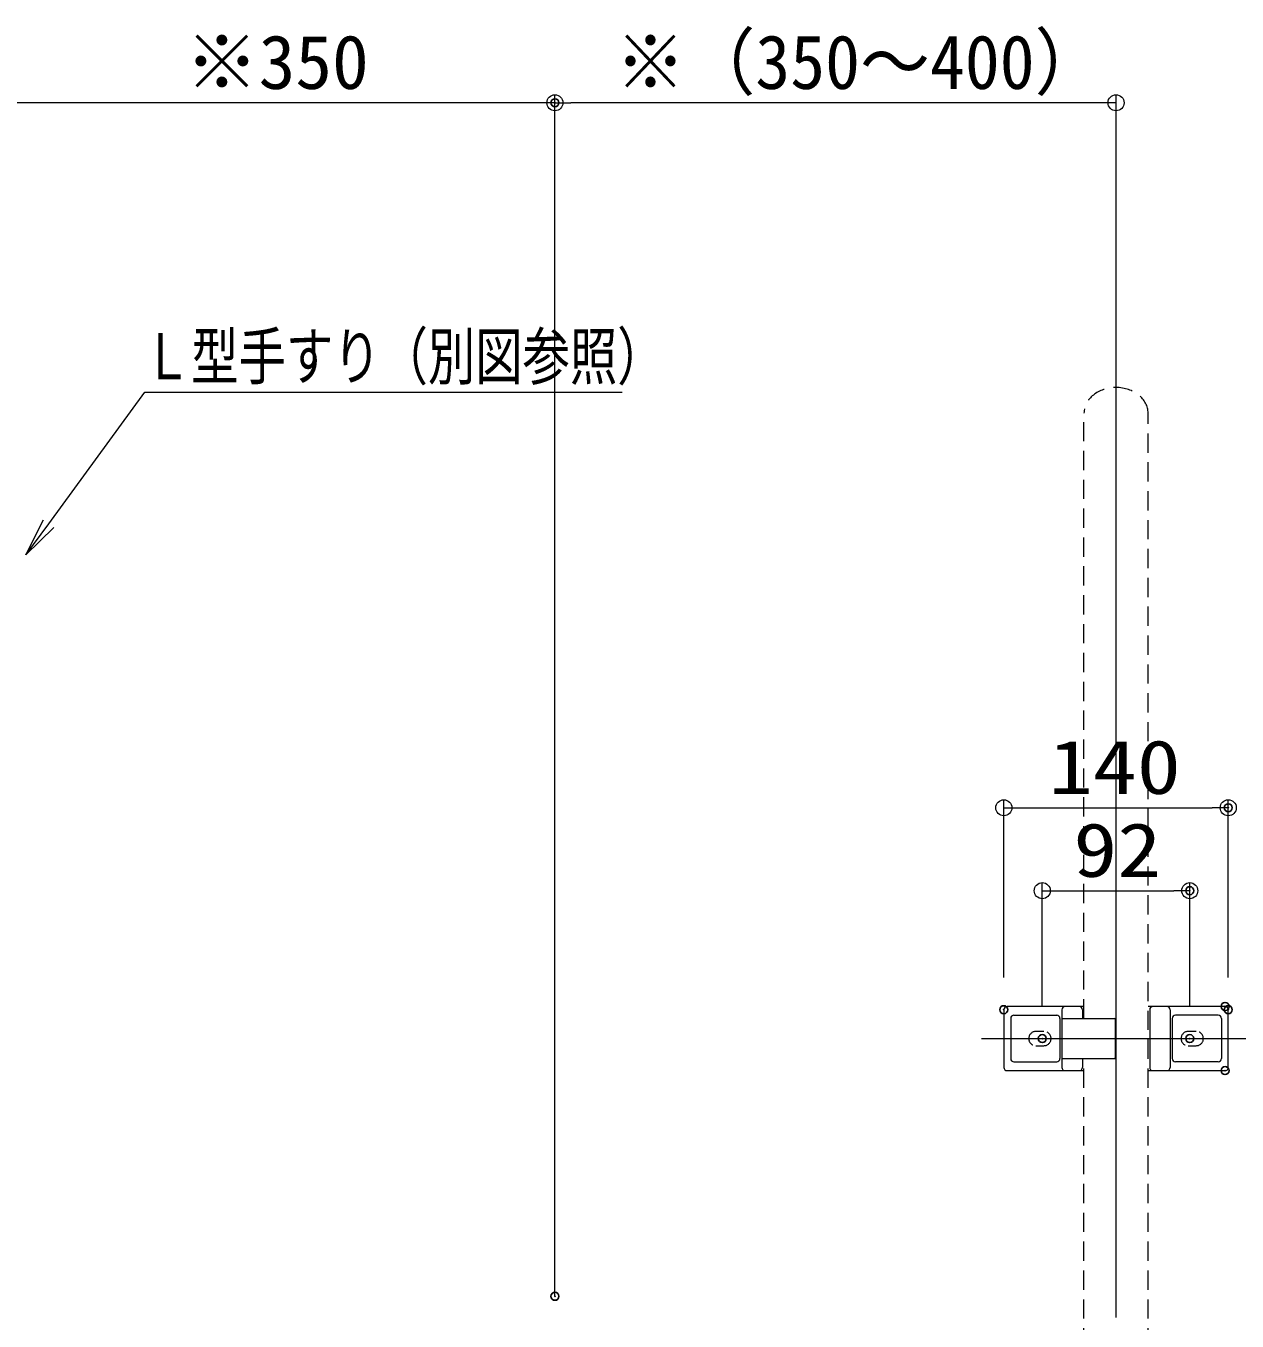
# Model space of a CAD drawing. Units: millimetres, scale not verified. Extents: x -1999 to 2001, y -1385 to 1385.
# Drawn here: x -1595 to -839, y -523 to 284 of the extents above; entities that cross this region are included whole.
import ezdxf
from ezdxf.enums import TextEntityAlignment as Align

# ---------------------------------------------------------------- set-up
doc = ezdxf.new("R2010")
doc.units = ezdxf.units.MM
doc.header["$LTSCALE"] = 10
doc.header["$PDMODE"] = 32
doc.header["$PDSIZE"] = 5
for name, pattern in [('DASHED1', [1.8, 1.2, -0.6]), ('LONG_CHAIN', [21, 18, -1, 1, -1]), ('LONG_DOUBLE_CHAIN', [21.8, 18, -1, 0.6, -0.6, 0.6, -1])]:
    doc.linetypes.add(name, pattern=pattern)
for name, color, linetype, lineweight in [('0-2_一般寸法', 1, 'Continuous', 9), ('0-3_0', 4, 'Continuous', 9), ('0-6_CENTER', 1, 'LONG_DOUBLE_CHAIN', 9), ('0-9_10ユーザー', 1, 'Continuous', 9), ('0-C_ホルダー', 3, 'Continuous', 9)]:
    doc.layers.add(name, color=color, linetype=linetype, lineweight=lineweight)
doc.layers.add('0-4_DEFPOINTS', color=7, linetype='Continuous')
doc.styles.add('ＭＳ ゴシック', font='')
doc.styles.get('ＭＳ ゴシック').set_extended_font_data('MS Gothic')

# ---------------------------------------------------------------- blocks, each defined once
blk = doc.blocks.new('_ORIGIN')
at = {"layer": '0-3_0', "color": 1}
blk.add_line((0, 0), (-10, 0), dxfattribs=at)
blk.add_circle((0, 0), 5, dxfattribs=at)
blk = doc.blocks.new('MLeader1')
at = {"layer": '0-2_一般寸法'}
for p, q in [((-1518.36, 55.91), (-1222.78, 55.91)), ((-1594.55, -45.54), (-1580.4, -26.15))]:
    blk.add_line(p, q, dxfattribs=at)
for points in [[(-1580.4, -26.15), (-1520.52, 55.91), (-1518.36, 55.91)], [(-1577.17, -28.51), (-1594.55, -45.54), (-1583.63, -23.79)]]:
    blk.add_lwpolyline(points, dxfattribs=at)
at = {"layer": '0-2_一般寸法', "style": 'ＭＳ ゴシック', "width": 0.75}
blk.add_text('Ｌ型手すり（別図参照）', height=28.86, dxfattribs=at).set_placement((-1521.02, 55.16), align=Align.BOTTOM_LEFT)

msp = doc.modelspace()

# ---------------------------------------------------------------- linework, layer by layer
at = {"layer": '0-2_一般寸法'}
for p, q in [((-1274.67, 236.39), (-1604.67, 236.39)), ((-1264.67, -508.16), (-1264.67, 241.39)), ((-1264.67, -487.95), (-1264.67, 241.39)), ((-924.67, 236.39), (-1254.67, 236.39)), ((-914.67, -521.15), (-914.67, 241.39)), ((-960.67, -327.2), (-960.67, -249.98)), ((-868.67, -327.2), (-868.67, -249.98)), ((-950.67, -254.98), (-878.67, -254.98))]:
    msp.add_line(p, q, dxfattribs=at)
at = {"layer": '0-3_0', "color": 7, "linetype": 'DASHED1'}
for p, q in [((-934.67, -334.7), (-934.67, 42.8)), ((-894.67, -647.84), (-894.67, 42.8)), ((-934.67, -647.84), (-934.67, -359.7))]:
    msp.add_line(p, q, dxfattribs=at)
at = {"layer": '0-3_0', "color": 6, "linetype": 'DASHED1'}
for p, q in [((-959.67, -342.75), (-964.67, -342.75)), ((-864.67, -342.75), (-869.67, -342.75)), ((-964.67, -351.66), (-959.67, -351.66)), ((-869.67, -351.66), (-864.67, -351.66))]:
    msp.add_line(p, q, dxfattribs=at)
for centre, start, end in [((-964.67, -347.2), 90, 270), ((-959.67, -347.2), 270, 90), ((-869.67, -347.2), 90, 270), ((-864.67, -347.2), 270, 90)]:
    msp.add_arc(centre, 4.46, start, end, dxfattribs=at)
at = {"layer": '0-3_0', "color": 7, "linetype": 'DASHED1'}
msp.add_ellipse((-914.67, 42.8), major_axis=(-20, 0), ratio=0.8, start_param=3.141593, end_param=6.283185, dxfattribs=at)
at = {"layer": '0-4_DEFPOINTS'}
for p in [(-1264.67, 236.39), (-844.67, -203.26), (-868.67, -254.98), (-984.67, -329.2), (-846.62, -327.2), (-844.67, -329.2), (-960.67, -347.2), (-868.67, -347.2), (-846.67, -367.2), (-1264.67, -507.95)]:
    msp.add_point(p, dxfattribs=at)
at = {"layer": '0-6_CENTER', "linetype": 'LONG_CHAIN'}
msp.add_line((-998.67, -347.2), (-830.67, -347.2), dxfattribs=at)
at = {"layer": '0-9_10ユーザー'}
for p, q in [((-984.67, -309.2), (-984.67, -198.26)), ((-844.67, -309.2), (-844.67, -198.26)), ((-974.67, -203.26), (-854.67, -203.26))]:
    msp.add_line(p, q, dxfattribs=at)
at = {"layer": '0-C_ホルダー'}
for p, q in [((-984.67, -329.2), (-984.67, -365.2)), ((-934.67, -327.2), (-982.67, -327.2)), ((-948.47, -329.2), (-948.47, -365.2)), ((-935.67, -329.2), (-935.67, -334.7)), ((-846.67, -327.2), (-894.67, -327.2)), ((-893.67, -329.2), (-893.67, -365.2)), ((-880.87, -329.2), (-880.87, -365.2)), ((-844.67, -365.2), (-844.67, -329.2)), ((-980.37, -334.7), (-980.37, -359.7)), ((-978.37, -332.7), (-951.67, -332.7)), ((-949.67, -334.7), (-949.67, -359.7)), ((-947.97, -334.7), (-915.67, -334.7)), ((-915.17, -335.2), (-915.17, -359.2)), ((-879.67, -334.7), (-879.67, -359.7)), ((-850.97, -332.7), (-877.67, -332.7)), ((-848.97, -334.7), (-848.97, -359.7)), ((-978.37, -361.7), (-951.67, -361.7)), ((-947.97, -359.7), (-915.67, -359.7)), ((-935.67, -359.7), (-935.67, -365.2)), ((-850.97, -361.7), (-877.67, -361.7)), ((-982.67, -367.2), (-934.67, -367.2)), ((-894.67, -367.2), (-846.67, -367.2))]:
    msp.add_line(p, q, dxfattribs=at)
for centre, radius, start, end in [((-982.67, -329.2), 2, 90, 180), ((-946.47, -329.2), 2, 90, 180), ((-937.67, -329.2), 2, 0, 90), ((-891.67, -329.2), 2, 90, 180), ((-882.87, -329.2), 2, 0, 90), ((-846.67, -329.2), 2, 0, 90), ((-978.37, -334.7), 2, 90, 180), ((-951.67, -334.7), 2, 0, 90), ((-947.97, -335.2), 0.5, 90, 180), ((-915.67, -335.2), 0.5, 0, 90), ((-877.67, -334.7), 2, 90, 180), ((-850.97, -334.7), 2, 0, 90), ((-978.37, -359.7), 2, 180, 270), ((-951.67, -359.7), 2, 270, 0), ((-947.97, -359.2), 0.5, 180, 270), ((-915.67, -359.2), 0.5, 270, 0), ((-877.67, -359.7), 2, 180, 270), ((-850.97, -359.7), 2, 270, 0), ((-982.67, -365.2), 2, 180, 270), ((-946.47, -365.2), 2, 180, 270), ((-937.67, -365.2), 2, 270, 0), ((-891.67, -365.2), 2, 180, 270), ((-882.87, -365.2), 2, 270, 0), ((-846.67, -365.2), 2, 270, 0)]:
    msp.add_arc(centre, radius, start, end, dxfattribs=at)

# ---------------------------------------------------------------- block references
at = {"layer": '0-2_一般寸法'}
for name, p in [('_ORIGIN', (-1264.67, 236.39)), ('_ORIGIN', (-914.67, 236.39)), ('MLeader1', (0, 0)), ('_ORIGIN', (-868.67, -254.98))]:
    msp.add_blockref(name, p, dxfattribs=at)
at = {"layer": '0-2_一般寸法', "rotation": 180}
for p in [(-1264.67, 236.39), (-960.67, -254.98)]:
    msp.add_blockref('_ORIGIN', p, dxfattribs=at)
at = {"layer": '0-9_10ユーザー', "rotation": 180}
msp.add_blockref('_ORIGIN', (-984.67, -203.26), dxfattribs=at)
at = {"layer": '0-9_10ユーザー'}
msp.add_blockref('_ORIGIN', (-844.67, -203.26), dxfattribs=at)

# ---------------------------------------------------------------- texts
at = {"layer": '0-2_一般寸法', "color": 2, "style": 'ＭＳ ゴシック'}
for s, height, width, p in [('※（350～400）', 33.67, 0.95, (-1226.91, 234.91)), ('92', 33.65, 1.2, (-941.34, -256.46))]:
    msp.add_text(s, height=height, dxfattribs=dict(at, width=width)).set_placement(p, align=Align.BOTTOM_LEFT)
msp.add_text('※350', height=33.65, dxfattribs=at).set_placement((-1495.33, 234.91), align=Align.BOTTOM_LEFT)
at = {"layer": '0-9_10ユーザー', "color": 2, "style": 'ＭＳ ゴシック', "width": 1.2}
msp.add_text('140', height=33.65, dxfattribs=at).set_placement((-956.67, -204.74), align=Align.BOTTOM_LEFT)

doc.saveas('drawing.dxf')
